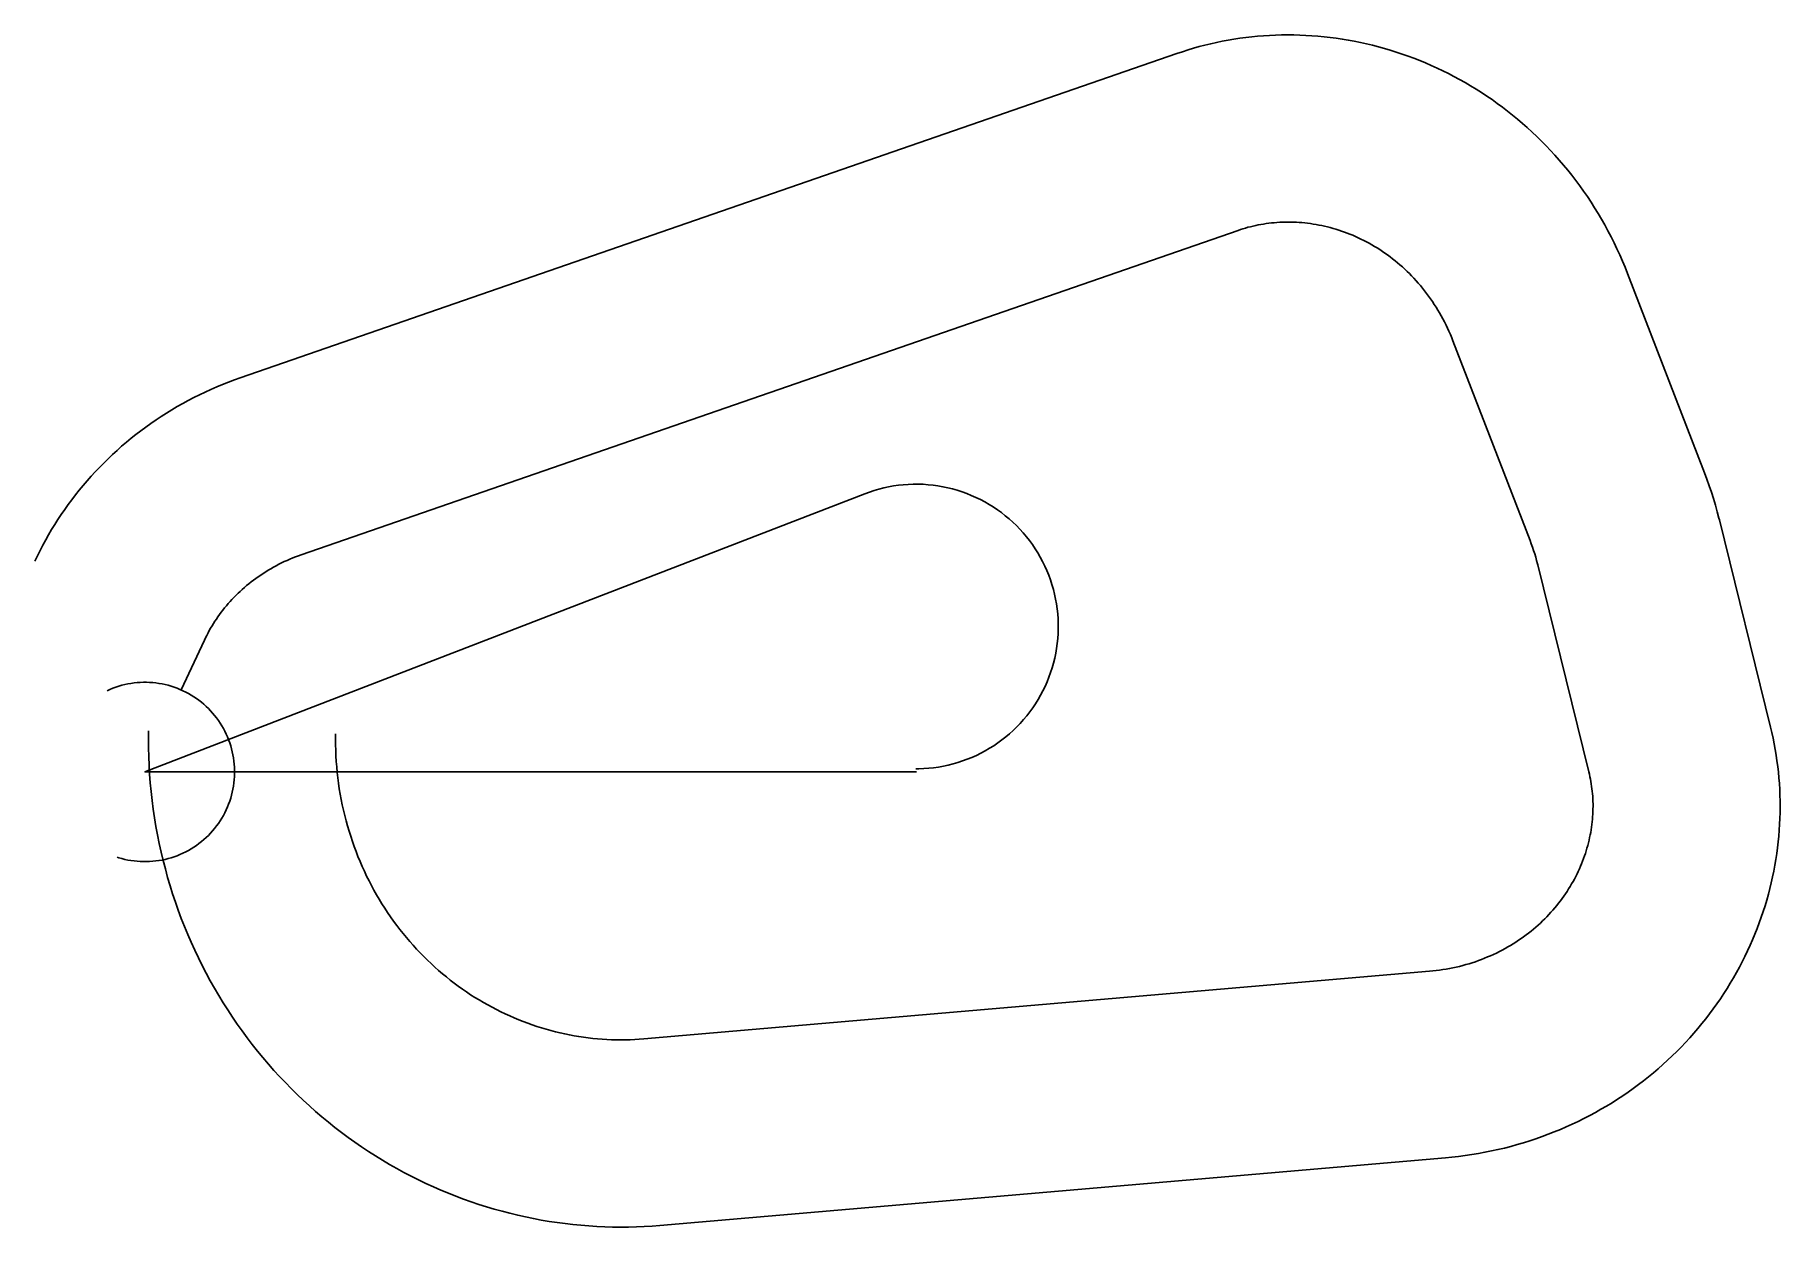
# Model space of a CAD drawing. Header units: metres. Extents: x -2706 to 40204, y -11187 to 18116.
import ezdxf

# ---------------------------------------------------------------- set-up
doc = ezdxf.new("R2010")
doc.units = ezdxf.units.M

msp = doc.modelspace()

# ---------------------------------------------------------------- linework, layer by layer
at = {"layer": 'Boundry', "color": 1}
for p, q in [((2337, 9685), (25372, 17659)), ((3842, 5338), (26877, 13312)), ((36451, 12256), (38347, 7349)), ((32160, 10598), (34057, 5691)), ((38711, 6194), (39969, 1103)), ((34245, 5091), (35503, 0)), ((892, 2016), (1463, 3240)), ((31585, -4899), (12267, -6563)), ((31979, -9482), (12662, -11146))]:
    msp.add_line(p, q, dxfattribs=at)
at = {"layer": 'NorminalTrack', "color": 1}
msp.add_lwpolyline([(18973, 0), (0, 0), (17697, 6839), (17697, 6839), (17812, 6881), (17928, 6919), (18045, 6953), (18164, 6982), (18283, 7008), (18403, 7030), (18524, 7047), (18646, 7060), (18767, 7069), (18889, 7073), (19012, 7073), (19134, 7070), (19255, 7061), (19377, 7049), (19498, 7032), (19618, 7011), (19738, 6986), (19856, 6957), (19974, 6923), (20090, 6886), (20205, 6844), (20318, 6799), (20430, 6749), (20540, 6696), (20647, 6639), (20753, 6578), (20857, 6514), (20958, 6446), (21057, 6374), (21154, 6299), (21247, 6221), (21338, 6139), (21426, 6055), (21511, 5967), (21593, 5877), (21672, 5783), (21747, 5687), (21819, 5589), (21888, 5487), (21953, 5384), (22014, 5278), (22072, 5171), (22126, 5061), (22175, 4950), (22221, 4837), (22263, 4722), (22301, 4606), (22335, 4489), (22365, 4370), (22391, 4251), (22412, 4131), (22430, 4010), (22443, 3888), (22451, 3766), (22456, 3644), (22456, 3522), (22452, 3400), (22444, 3278), (22431, 3157), (22415, 3036), (22394, 2916), (22369, 2796), (22339, 2678), (22306, 2560), (22269, 2444), (22227, 2329), (22182, 2216), (22132, 2104), (22079, 1994), (22022, 1886), (21961, 1780), (21896, 1677), (21828, 1575), (21757, 1476), (21682, 1380), (21604, 1286), (21522, 1195), (21437, 1107), (21350, 1022), (21259, 940), (21166, 862), (21070, 786), (20971, 714), (20870, 646), (20767, 581), (20661, 520), (20553, 462), (20444, 408), (20332, 358), (20219, 312), (20105, 270), (19989, 232), (19871, 198), (19753, 169), (19633, 143), (19513, 122), (19392, 104), (19271, 91), (19149, 82), (19027, 78), (18958, 77)], dxfattribs=at)
at = {"layer": 'WindSpiral', "color": 5}
for points in [[(25372, 17659), (25509, 17704), (25646, 17748), (25784, 17789), (25923, 17828), (26063, 17865), (26204, 17899), (26346, 17930), (26489, 17960), (26632, 17986), (26776, 18011), (26921, 18033), (27066, 18052), (27212, 18069), (27358, 18083), (27505, 18095), (27652, 18104), (27800, 18111), (27948, 18115), (28096, 18116), (28245, 18115), (28394, 18112), (28543, 18106), (28692, 18097), (28841, 18085), (28990, 18071), (29140, 18054), (29289, 18035), (29438, 18013), (29587, 17988), (29735, 17961), (29884, 17931), (30032, 17898), (30180, 17863), (30327, 17825), (30474, 17785), (30620, 17742), (30766, 17696), (30912, 17647), (31057, 17596), (31201, 17543), (31344, 17487), (31487, 17428), (31628, 17367), (31769, 17303), (31909, 17236), (32048, 17167), (32186, 17095), (32323, 17021), (32459, 16945), (32594, 16866), (32728, 16784), (32860, 16700), (32991, 16614), (33121, 16525), (33249, 16433), (33376, 16340), (33502, 16244), (33626, 16145), (33748, 16045), (33869, 15942), (33989, 15837), (34106, 15729), (34222, 15619), (34337, 15508), (34449, 15394), (34560, 15277), (34668, 15159), (34775, 15039), (34880, 14916), (34983, 14792), (35084, 14666), (35182, 14537), (35279, 14407), (35373, 14275), (35466, 14141), (35556, 14006), (35644, 13868), (35730, 13729), (35813, 13588), (35894, 13445), (35972, 13301), (36049, 13156), (36122, 13008), (36194, 12859), (36262, 12709), (36329, 12558), (36392, 12405), (36451, 12256)], [(26877, 13312), (26937, 13332), (26998, 13351), (27059, 13369), (27121, 13387), (27183, 13403), (27246, 13418), (27310, 13432), (27374, 13445), (27438, 13458), (27503, 13468), (27568, 13478), (27634, 13487), (27700, 13495), (27767, 13501), (27833, 13507), (27901, 13511), (27968, 13514), (28036, 13516), (28104, 13516), (28172, 13516), (28241, 13514), (28310, 13511), (28379, 13507), (28448, 13502), (28517, 13495), (28586, 13488), (28656, 13479), (28726, 13468), (28795, 13457), (28865, 13444), (28935, 13430), (29004, 13415), (29074, 13398), (29144, 13380), (29213, 13361), (29283, 13340), (29352, 13319), (29421, 13296), (29490, 13271), (29559, 13246), (29628, 13219), (29696, 13191), (29764, 13161), (29832, 13130), (29899, 13098), (29967, 13065), (30033, 13030), (30100, 12994), (30166, 12957), (30231, 12919), (30296, 12879), (30361, 12838), (30425, 12796), (30489, 12752), (30552, 12708), (30614, 12662), (30676, 12614), (30737, 12566), (30797, 12516), (30857, 12465), (30916, 12413), (30975, 12360), (31032, 12305), (31089, 12250), (31145, 12193), (31200, 12135), (31255, 12076), (31308, 12015), (31361, 11954), (31413, 11891), (31463, 11828), (31513, 11763), (31562, 11697), (31610, 11631), (31656, 11563), (31702, 11494), (31747, 11424), (31790, 11353), (31833, 11282), (31874, 11209), (31914, 11135), (31953, 11061), (31991, 10985), (32028, 10909), (32063, 10831), (32097, 10753), (32130, 10674), (32160, 10598)], [(-2706, 5184), (-2643, 5315), (-2578, 5446), (-2511, 5575), (-2441, 5704), (-2369, 5832), (-2295, 5958), (-2218, 6083), (-2139, 6208), (-2057, 6331), (-1974, 6452), (-1888, 6573), (-1799, 6692), (-1709, 6810), (-1616, 6927), (-1521, 7042), (-1424, 7155), (-1325, 7267), (-1224, 7378), (-1121, 7487), (-1015, 7594), (-908, 7700), (-799, 7803), (-687, 7905), (-574, 8006), (-458, 8104), (-341, 8201), (-222, 8296), (-101, 8388), (21, 8479), (146, 8568), (272, 8655), (400, 8740), (530, 8822), (661, 8903), (794, 8981), (928, 9057), (1064, 9131), (1202, 9202), (1341, 9272), (1481, 9339), (1623, 9403), (1766, 9465), (1910, 9525), (2056, 9582), (2202, 9637), (2337, 9685)], [(38347, 7349), (38406, 7193), (38462, 7036), (38515, 6878), (38566, 6719), (38613, 6559), (38659, 6398), (38701, 6235), (38711, 6194)], [(34057, 5691), (34087, 5610), (34116, 5529), (34143, 5447), (34170, 5365), (34195, 5281), (34218, 5197), (34240, 5113), (34245, 5091)], [(1463, 3240), (1491, 3299), (1520, 3358), (1551, 3416), (1582, 3474), (1615, 3532), (1649, 3589), (1683, 3646), (1719, 3703), (1757, 3759), (1795, 3814), (1834, 3869), (1875, 3924), (1916, 3978), (1959, 4032), (2003, 4085), (2047, 4138), (2093, 4190), (2140, 4241), (2188, 4291), (2238, 4341), (2288, 4391), (2339, 4439), (2391, 4487), (2444, 4534), (2499, 4581), (2554, 4626), (2610, 4671), (2667, 4715), (2726, 4758), (2785, 4800), (2845, 4841), (2906, 4882), (2968, 4921), (3030, 4960), (3094, 4997), (3159, 5034), (3224, 5069), (3290, 5104), (3357, 5137), (3425, 5170), (3494, 5201), (3563, 5231), (3634, 5260), (3704, 5288), (3776, 5315), (3842, 5338)], [(-932, 1998), (-861, 2029), (-790, 2058), (-718, 2085), (-645, 2108), (-571, 2130), (-496, 2148), (-421, 2164), (-345, 2178), (-269, 2188), (-192, 2196), (-115, 2202), (-38, 2204), (38, 2204), (115, 2202), (192, 2196), (269, 2188), (345, 2178), (421, 2164), (496, 2148), (571, 2130), (645, 2108), (718, 2085), (790, 2058), (861, 2029), (932, 1998), (1001, 1964), (1069, 1928), (1136, 1890), (1201, 1849), (1265, 1806), (1327, 1761), (1387, 1713), (1446, 1664), (1504, 1612), (1559, 1559), (1612, 1504), (1664, 1446), (1713, 1387), (1761, 1327), (1806, 1265), (1849, 1201), (1890, 1136), (1928, 1069), (1964, 1001), (1998, 932), (2029, 861), (2058, 790), (2085, 718), (2108, 645), (2130, 571), (2148, 496), (2164, 421), (2178, 345), (2188, 269), (2196, 192), (2202, 115), (2204, 38), (2204, -38), (2202, -115), (2196, -192), (2188, -269), (2178, -345), (2164, -421), (2148, -496), (2130, -571), (2108, -645), (2085, -718), (2058, -790), (2029, -861), (1998, -932), (1964, -1001), (1928, -1069), (1890, -1136), (1849, -1201), (1806, -1265), (1761, -1327), (1713, -1387), (1664, -1446), (1612, -1504), (1559, -1559), (1504, -1612), (1446, -1664), (1387, -1713), (1327, -1761), (1265, -1806), (1201, -1849), (1136, -1890), (1069, -1928), (1001, -1964), (932, -1998), (861, -2029), (790, -2058), (718, -2085), (645, -2108), (571, -2130), (496, -2148), (421, -2164), (345, -2178), (269, -2188), (192, -2196), (115, -2202), (38, -2204), (-38, -2204), (-115, -2202), (-192, -2196), (-269, -2188), (-345, -2178), (-421, -2164), (-496, -2148), (-571, -2130), (-645, -2108), (-681, -2097)], [(12662, -11146), (12469, -11161), (12275, -11172), (12082, -11180), (11888, -11185), (11693, -11187), (11499, -11185), (11304, -11179), (11109, -11171), (10914, -11158), (10719, -11143), (10524, -11124), (10329, -11101), (10134, -11075), (9940, -11046), (9745, -11013), (9552, -10977), (9358, -10937), (9165, -10894), (8973, -10848), (8781, -10798), (8590, -10745), (8399, -10688), (8209, -10628), (8021, -10564), (7833, -10497), (7646, -10427), (7460, -10354), (7275, -10277), (7091, -10197), (6908, -10113), (6727, -10026), (6547, -9936), (6368, -9843), (6191, -9746), (6015, -9647), (5841, -9544), (5669, -9438), (5498, -9328), (5328, -9216), (5161, -9101), (4995, -8982), (4832, -8861), (4670, -8736), (4510, -8609), (4352, -8478), (4197, -8345), (4043, -8209), (3892, -8070), (3743, -7928), (3597, -7784), (3452, -7636), (3310, -7487), (3171, -7334), (3034, -7179), (2900, -7021), (2768, -6861), (2639, -6698), (2513, -6533), (2389, -6365), (2268, -6196), (2150, -6023), (2035, -5849), (1923, -5672), (1814, -5494), (1708, -5313), (1604, -5130), (1504, -4945), (1407, -4758), (1314, -4569), (1223, -4379), (1136, -4186), (1052, -3992), (971, -3797), (893, -3599), (819, -3400), (749, -3200), (681, -2998), (618, -2795), (557, -2590), (501, -2384), (447, -2177), (398, -1969), (351, -1760), (309, -1549), (270, -1338), (235, -1126), (203, -913), (176, -699), (151, -484), (131, -269), (114, -53), (101, 163), (92, 379), (87, 597), (85, 814), (87, 1014)], [(12267, -6563), (12154, -6571), (12041, -6578), (11928, -6583), (11814, -6586), (11700, -6587), (11585, -6585), (11471, -6582), (11356, -6577), (11241, -6570), (11126, -6561), (11011, -6550), (10896, -6536), (10781, -6521), (10665, -6504), (10550, -6484), (10435, -6463), (10321, -6439), (10206, -6414), (10092, -6386), (9978, -6356), (9864, -6325), (9750, -6291), (9637, -6255), (9524, -6217), (9412, -6177), (9300, -6135), (9189, -6091), (9078, -6045), (8968, -5997), (8858, -5947), (8749, -5895), (8641, -5840), (8533, -5784), (8427, -5726), (8321, -5666), (8216, -5604), (8112, -5540), (8008, -5474), (7906, -5406), (7805, -5336), (7704, -5264), (7605, -5191), (7507, -5115), (7410, -5038), (7314, -4959), (7220, -4878), (7126, -4795), (7034, -4710), (6943, -4624), (6854, -4535), (6766, -4446), (6679, -4354), (6594, -4261), (6510, -4166), (6428, -4069), (6347, -3971), (6268, -3871), (6190, -3770), (6114, -3667), (6040, -3562), (5967, -3456), (5896, -3349), (5827, -3240), (5760, -3130), (5694, -3018), (5631, -2905), (5569, -2791), (5509, -2675), (5451, -2559), (5395, -2441), (5341, -2321), (5288, -2201), (5238, -2079), (5190, -1957), (5144, -1833), (5100, -1708), (5058, -1582), (5018, -1456), (4981, -1328), (4945, -1200), (4912, -1070), (4881, -940), (4852, -809), (4826, -678), (4801, -545), (4779, -412), (4759, -279), (4742, -145), (4727, -10), (4714, 125), (4704, 261), (4695, 397), (4690, 534), (4686, 670), (4685, 808), (4686, 934)], [(39969, 1103), (40001, 967), (40031, 831), (40059, 693), (40084, 555), (40107, 416), (40128, 277), (40146, 137), (40161, -4), (40175, -145), (40186, -287), (40194, -429), (40200, -571), (40203, -714), (40204, -857), (40203, -1000), (40199, -1143), (40192, -1287), (40183, -1431), (40171, -1575), (40157, -1718), (40140, -1862), (40121, -2006), (40099, -2150), (40075, -2293), (40048, -2437), (40019, -2580), (39987, -2722), (39952, -2865), (39915, -3007), (39875, -3149), (39833, -3290), (39789, -3431), (39741, -3571), (39692, -3710), (39639, -3849), (39585, -3987), (39527, -4125), (39468, -4261), (39405, -4397), (39341, -4532), (39273, -4666), (39204, -4799), (39132, -4931), (39057, -5062), (38980, -5192), (38901, -5321), (38819, -5448), (38735, -5575), (38649, -5700), (38560, -5823), (38469, -5946), (38376, -6067), (38281, -6186), (38183, -6304), (38083, -6421), (37981, -6536), (37877, -6649), (37770, -6761), (37662, -6871), (37551, -6979), (37438, -7085), (37324, -7190), (37207, -7293), (37088, -7394), (36968, -7493), (36845, -7590), (36721, -7685), (36595, -7778), (36466, -7869), (36337, -7957), (36205, -8044), (36072, -8129), (35937, -8211), (35800, -8291), (35662, -8369), (35522, -8444), (35381, -8518), (35238, -8588), (35094, -8657), (34948, -8723), (34801, -8786), (34653, -8847), (34503, -8906), (34353, -8962), (34201, -9015), (34047, -9066), (33893, -9114), (33738, -9160), (33581, -9203), (33424, -9243), (33266, -9281), (33107, -9316), (32947, -9348), (32786, -9378), (32624, -9404), (32462, -9428), (32299, -9449), (32136, -9468), (31979, -9482)], [(35503, 0), (35517, -58), (35530, -116), (35541, -175), (35552, -234), (35562, -294), (35571, -354), (35579, -414), (35586, -475), (35591, -536), (35596, -598), (35600, -659), (35602, -722), (35604, -784), (35604, -847), (35603, -910), (35602, -973), (35599, -1036), (35595, -1100), (35590, -1164), (35583, -1228), (35576, -1292), (35567, -1356), (35558, -1420), (35547, -1485), (35535, -1549), (35521, -1614), (35507, -1678), (35491, -1742), (35474, -1807), (35456, -1871), (35437, -1935), (35417, -2000), (35395, -2064), (35372, -2128), (35348, -2191), (35323, -2255), (35297, -2318), (35269, -2381), (35241, -2444), (35211, -2507), (35179, -2569), (35147, -2631), (35113, -2692), (35079, -2753), (35043, -2814), (35005, -2875), (34967, -2935), (34927, -2994), (34887, -3053), (34845, -3111), (34802, -3169), (34758, -3227), (34712, -3284), (34666, -3340), (34618, -3395), (34569, -3450), (34519, -3504), (34468, -3558), (34416, -3611), (34363, -3663), (34309, -3714), (34253, -3765), (34197, -3815), (34139, -3863), (34081, -3912), (34021, -3959), (33960, -4005), (33899, -4050), (33836, -4095), (33773, -4138), (33708, -4181), (33643, -4222), (33576, -4263), (33509, -4302), (33441, -4341), (33371, -4378), (33301, -4414), (33231, -4450), (33159, -4484), (33086, -4516), (33013, -4548), (32939, -4579), (32864, -4608), (32789, -4636), (32712, -4663), (32635, -4688), (32558, -4713), (32479, -4736), (32400, -4757), (32321, -4778), (32241, -4797), (32160, -4814), (32079, -4831), (31997, -4846), (31915, -4859), (31832, -4872), (31748, -4882), (31665, -4892), (31585, -4899)]]:
    msp.add_lwpolyline(points, dxfattribs=at)

doc.saveas('drawing.dxf')
